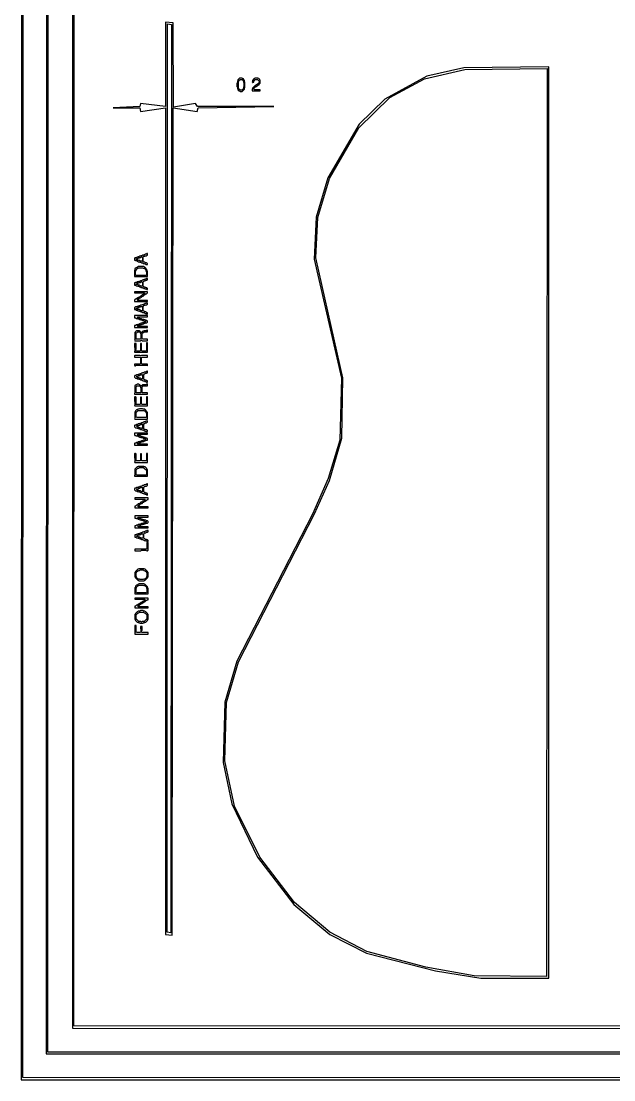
# Model space of a CAD drawing. Extents: x 17 to 323, y -435 to -5.
# Drawn here: x 16.9 to 125.7, y -434.9 to -240.4 of the extents above; entities that cross this region are included whole.
import ezdxf

# ---------------------------------------------------------------- set-up
doc = ezdxf.new("R2010")
doc.units = 0

msp = doc.modelspace()

# ---------------------------------------------------------------- linework, layer by layer
at = {"layer": 'CONTOURS'}
for p, q in [((17, -4.7), (16.9, -434.9)), ((17.2, -434.5), (17.3, -5)), ((21.6, -9.4), (21.5, -430.1)), ((21.8, -429.8), (21.9, -9.7)), ((26.4, -14.2), (26.3, -425.4)), ((26.6, -425), (26.7, -14.5)), ((43.4, -240.6), (43.4, -256.1)), ((44.8, -240.7), (43.4, -240.6)), ((43.7, -407.8), (43.8, -240.9)), ((43.8, -240.9), (44.5, -241)), ((44.5, -241), (44.4, -407.9)), ((44.9, -256.2), (44.8, -240.7)), ((113.8, -248.8), (98.2, -249)), ((113.8, -416.2), (113.8, -248.8)), ((57, -250.9), (56.7, -251.2)), ((57.5, -250.9), (57, -250.9)), ((57.6, -251), (57.5, -250.9)), ((59.8, -250.9), (59.7, -251)), ((60.4, -250.9), (59.8, -250.9)), ((60.5, -251), (60.4, -250.9)), ((91.4, -250.5), (83.7, -254.7)), ((91, -251), (98.4, -249.3)), ((98.2, -249), (91.4, -250.5)), ((98.4, -249.3), (113.5, -249.1)), ((113.5, -249.1), (113.4, -415.9)), ((56.6, -251.7), (56.5, -251.8)), ((56.5, -251.8), (56.5, -252.4)), ((56.5, -252.4), (56.6, -252.5)), ((56.7, -251.3), (56.6, -251.4)), ((56.6, -251.4), (56.6, -251.7)), ((56.6, -252.5), (56.6, -252.8)), ((56.6, -252.8), (56.7, -252.9)), ((56.7, -251.2), (56.7, -251.3)), ((56.8, -251.5), (56.9, -251.4)), ((56.8, -252.7), (56.8, -251.5)), ((56.9, -252.8), (56.8, -252.7)), ((56.9, -251.3), (57.1, -251.1)), ((56.9, -251.4), (56.9, -251.3)), ((56.9, -252.9), (56.9, -252.8)), ((57.1, -251.1), (57.5, -251.1)), ((57.7, -252.8), (57.4, -253.1)), ((57.5, -251.1), (57.6, -251.2)), ((57.7, -251), (57.6, -251)), ((57.6, -251.2), (57.6, -251.3)), ((57.6, -251.3), (57.7, -251.4)), ((57.8, -251.1), (57.7, -251)), ((57.7, -251.4), (57.7, -251.6)), ((57.7, -251.6), (57.8, -251.7)), ((57.8, -252.4), (57.7, -252.5)), ((57.7, -252.5), (57.7, -252.8)), ((57.8, -251.2), (57.8, -251.1)), ((57.9, -251.3), (57.8, -251.2)), ((57.8, -251.7), (57.8, -252.4)), ((57.9, -251.5), (57.9, -251.3)), ((58, -251.6), (57.9, -251.5)), ((57.9, -252.7), (58, -252.6)), ((57.9, -252.9), (57.9, -252.7)), ((58, -252.6), (58, -251.6)), ((59.4, -251.5), (59.3, -251.6)), ((59.3, -251.6), (59.4, -251.7)), ((59.4, -252.8), (59.3, -252.9)), ((59.5, -251.2), (59.4, -251.3)), ((59.4, -251.3), (59.4, -251.5)), ((59.4, -251.7), (59.5, -251.6)), ((59.8, -252.3), (59.4, -252.7)), ((59.4, -252.7), (59.4, -252.8)), ((59.6, -251), (59.5, -251.1)), ((59.5, -251.1), (59.5, -251.2)), ((59.5, -251.6), (59.6, -251.6)), ((59.7, -251), (59.6, -251)), ((59.6, -251.4), (59.9, -251.1)), ((59.6, -251.6), (59.6, -251.4)), ((59.6, -252.8), (60, -252.4)), ((59.6, -252.9), (59.6, -252.8)), ((59.9, -252.3), (59.8, -252.3)), ((59.9, -251.1), (60.3, -251.1)), ((60.1, -252.1), (59.9, -252.3)), ((60, -252.4), (60.1, -252.4)), ((60.2, -252.1), (60.1, -252.1)), ((60.1, -252.4), (60.2, -252.3)), ((60.6, -251.7), (60.2, -252.1)), ((60.2, -252.3), (60.3, -252.3)), ((60.3, -251.1), (60.6, -251.4)), ((60.3, -252.3), (60.5, -252.1)), ((60.6, -251), (60.5, -251)), ((60.5, -252.1), (60.6, -252.1)), ((60.7, -251.1), (60.6, -251)), ((60.6, -251.4), (60.6, -251.7)), ((60.6, -252), (60.8, -251.8)), ((60.6, -252.1), (60.6, -252)), ((60.7, -251.2), (60.7, -251.1)), ((60.8, -251.3), (60.7, -251.2)), ((60.8, -251.8), (60.8, -251.3)), ((84.6, -254.4), (91, -251)), ((56.7, -252.9), (56.7, -253)), ((56.7, -253), (56.9, -253.2)), ((57.1, -253.1), (56.9, -252.9)), ((56.9, -253.2), (57, -253.2)), ((57, -253.2), (57.1, -253.3)), ((57.4, -253.1), (57.1, -253.1)), ((57.1, -253.3), (57.5, -253.3)), ((57.5, -253.3), (57.9, -252.9)), ((59.3, -252.9), (59.3, -253.2)), ((59.3, -253.2), (60.8, -253.2)), ((59.7, -253), (59.6, -252.9)), ((60.8, -253), (59.7, -253)), ((60.8, -253.2), (60.8, -253)), ((78.9, -260), (84.6, -254.4)), ((83.7, -254.7), (79, -259.3)), ((38.7, -256.1), (33.8, -256.3)), ((33.8, -256.3), (38.7, -256.3)), ((38.8, -255.5), (38.7, -256.1)), ((38.7, -256.3), (38.8, -257)), ((43.4, -256.1), (38.8, -255.5)), ((38.8, -257), (43.4, -256.3)), ((43.4, -256.3), (43.4, -408.2)), ((44.6, -408.3), (44.8, -256.3)), ((44.8, -256.3), (49.2, -257)), ((48.9, -255.5), (44.9, -256.2)), ((49.3, -256.1), (48.9, -255.5)), ((49.2, -257), (49.4, -256.3)), ((63.3, -256.1), (49.3, -256.1)), ((49.4, -256.3), (63.3, -256.1)), ((79, -259.3), (73.2, -269.2)), ((73.5, -269.3), (78.9, -260)), ((73.2, -269.2), (71.1, -276.4)), ((71.4, -276.5), (73.5, -269.3)), ((71.1, -276.4), (70.7, -284.1)), ((71, -283.9), (71.4, -276.5)), ((37.8, -283.9), (37.7, -284)), ((38, -283.9), (37.8, -283.9)), ((38.1, -283.8), (38, -283.9)), ((38.2, -283.8), (38.1, -283.8)), ((38.3, -283.7), (38.2, -283.8)), ((38.5, -283.7), (38.3, -283.7)), ((38.3, -284), (38.4, -283.9)), ((38.4, -283.9), (38.6, -283.9)), ((38.6, -283.6), (38.5, -283.7)), ((38.8, -283.6), (38.6, -283.6)), ((38.6, -283.9), (38.7, -283.8)), ((38.7, -283.8), (38.9, -283.8)), ((38.9, -283.5), (38.8, -283.6)), ((39.1, -283.5), (38.9, -283.5)), ((38.9, -283.8), (39, -283.7)), ((39, -283.7), (39.1, -283.7)), ((39.2, -283.4), (39.1, -283.5)), ((39.1, -283.7), (39.2, -283.8)), ((39.4, -283.4), (39.2, -283.4)), ((39.2, -283.8), (39.2, -284.4)), ((39.3, -283.7), (39.4, -283.6)), ((39.3, -284.6), (39.3, -283.7)), ((39.5, -283.3), (39.4, -283.4)), ((39.4, -283.6), (39.6, -283.6)), ((39.6, -283.3), (39.5, -283.3)), ((39.7, -283.2), (39.6, -283.3)), ((39.6, -283.6), (39.7, -283.5)), ((39.9, -283.2), (39.7, -283.2)), ((39.7, -283.5), (39.9, -283.5)), ((40, -283.1), (39.9, -283.2)), ((39.9, -283.5), (40, -283.4)), ((40.1, -283.1), (40, -283.1)), ((40, -283.4), (40.1, -283.4)), ((40.1, -283.4), (40.1, -283.1)), ((76, -305.9), (71, -283.9)), ((37.7, -284), (37.7, -284.3)), ((37.7, -284.3), (37.8, -284.3)), ((37.8, -284.3), (37.9, -284.4)), ((38, -285.7), (37.8, -285.9)), ((37.8, -285.9), (37.8, -286.1)), ((37.9, -284.4), (38.1, -284.4)), ((38, -284.1), (38.1, -284)), ((38.2, -284.3), (38, -284.1)), ((38.1, -285.7), (38, -285.7)), ((38, -286.1), (38.3, -285.8)), ((38.1, -284), (38.3, -284)), ((38.1, -284.4), (38.2, -284.5)), ((38.2, -285.6), (38.1, -285.7)), ((38.4, -284.3), (38.2, -284.3)), ((38.2, -284.5), (38.3, -284.5)), ((38.3, -285.6), (38.2, -285.6)), ((38.3, -284.5), (38.4, -284.6)), ((38.4, -285.5), (38.3, -285.6)), ((38.3, -285.8), (38.4, -285.8)), ((38.5, -284.4), (38.4, -284.3)), ((38.4, -284.6), (38.6, -284.6)), ((39.4, -285.5), (38.4, -285.5)), ((38.4, -285.8), (38.5, -285.7)), ((38.7, -284.4), (38.5, -284.4)), ((38.5, -285.7), (39.2, -285.7)), ((38.6, -284.6), (38.7, -284.7)), ((38.8, -284.5), (38.7, -284.4)), ((38.7, -284.7), (38.9, -284.7)), ((39.1, -284.5), (38.8, -284.5)), ((38.9, -284.7), (39, -284.8)), ((39, -284.8), (39.2, -284.8)), ((39.2, -284.4), (39.1, -284.5)), ((39.2, -284.8), (39.3, -284.9)), ((39.2, -285.7), (39.3, -285.8)), ((39.4, -284.7), (39.3, -284.6)), ((39.3, -284.9), (39.5, -284.9)), ((39.3, -285.8), (39.5, -285.8)), ((39.6, -284.7), (39.4, -284.7)), ((39.5, -285.6), (39.4, -285.5)), ((39.5, -284.9), (39.6, -285)), ((39.6, -285.6), (39.5, -285.6)), ((39.5, -285.8), (39.8, -286.1)), ((39.7, -284.8), (39.6, -284.7)), ((39.6, -285), (39.7, -285)), ((40, -286), (39.6, -285.6)), ((39.9, -284.8), (39.7, -284.8)), ((39.7, -285), (39.8, -285.1)), ((39.8, -285.1), (40.1, -285.1)), ((40, -284.9), (39.9, -284.8)), ((40.1, -284.9), (40, -284.9)), ((40.1, -285.1), (40.1, -284.9)), ((70.7, -284.1), (75.7, -306)), ((37.8, -286.1), (37.7, -286.2)), ((37.7, -286.2), (37.7, -287.3)), ((37.7, -287.3), (40.1, -287.3)), ((37.9, -286.3), (38, -286.2)), ((37.9, -287), (37.9, -286.3)), ((38, -287.1), (37.9, -287)), ((38, -286.2), (38, -286.1)), ((39.8, -287.1), (38, -287.1)), ((39.6, -287.8), (39.5, -287.9)), ((39.8, -287.8), (39.6, -287.8)), ((39.8, -286.1), (39.8, -286.3)), ((39.8, -286.3), (39.9, -286.4)), ((39.9, -287), (39.8, -287.1)), ((39.9, -287.7), (39.8, -287.8)), ((39.9, -286.4), (39.9, -287)), ((40.1, -287.7), (39.9, -287.7)), ((40, -286.2), (40, -286)), ((40.1, -286.3), (40, -286.2)), ((40.1, -287.3), (40.1, -286.3)), ((40.1, -287.9), (40.1, -287.7)), ((37.8, -288.5), (37.7, -288.5)), ((37.7, -288.5), (37.7, -288.9)), ((37.7, -288.9), (37.9, -288.9)), ((37.9, -288.4), (37.8, -288.5)), ((38.1, -288.4), (37.9, -288.4)), ((37.9, -288.9), (38, -289)), ((38, -288.7), (38.1, -288.6)), ((38.1, -288.8), (38, -288.7)), ((38, -289), (38.2, -289)), ((38.2, -288.3), (38.1, -288.4)), ((38.1, -288.6), (38.2, -288.6)), ((38.3, -288.8), (38.1, -288.8)), ((38.4, -288.3), (38.2, -288.3)), ((38.2, -288.6), (38.3, -288.5)), ((38.2, -289), (38.3, -289.1)), ((38.3, -288.5), (38.5, -288.5)), ((38.4, -288.9), (38.3, -288.8)), ((38.3, -289.1), (38.5, -289.1)), ((38.5, -288.2), (38.4, -288.3)), ((38.6, -288.9), (38.4, -288.9)), ((38.7, -288.2), (38.5, -288.2)), ((38.5, -288.5), (38.6, -288.4)), ((38.5, -289.1), (38.6, -289.2)), ((38.6, -288.4), (38.8, -288.4)), ((38.7, -289), (38.6, -288.9)), ((38.6, -289.2), (38.8, -289.2)), ((38.8, -288.1), (38.7, -288.2)), ((38.8, -289), (38.7, -289)), ((39, -288.1), (38.8, -288.1)), ((38.8, -288.4), (38.9, -288.3)), ((38.9, -289.1), (38.8, -289)), ((38.8, -289.2), (38.9, -289.3)), ((38.9, -288.3), (39.1, -288.3)), ((39.1, -289.1), (38.9, -289.1)), ((38.9, -289.3), (39.1, -289.3)), ((39.1, -288), (39, -288.1)), ((39.2, -288), (39.1, -288)), ((39.1, -288.3), (39.2, -288.4)), ((39.2, -289), (39.1, -289.1)), ((39.1, -289.3), (39.2, -289.4)), ((39.3, -287.9), (39.2, -288)), ((39.2, -288.4), (39.2, -289)), ((39.2, -289.4), (39.3, -289.4)), ((39.5, -287.9), (39.3, -287.9)), ((39.3, -288.3), (39.5, -288.1)), ((39.3, -289.1), (39.3, -288.3)), ((39.4, -289.2), (39.3, -289.1)), ((39.3, -289.4), (39.4, -289.5)), ((39.5, -289.2), (39.4, -289.2)), ((39.4, -289.5), (39.6, -289.5)), ((39.5, -288.1), (39.7, -288.1)), ((39.6, -289.3), (39.5, -289.2)), ((39.8, -289.3), (39.6, -289.3)), ((39.6, -289.5), (39.7, -289.6)), ((39.7, -288.1), (39.8, -288)), ((39.7, -289.6), (39.9, -289.6)), ((39.8, -288), (40, -288)), ((39.9, -289.4), (39.8, -289.3)), ((40, -289.4), (39.9, -289.4)), ((39.9, -289.6), (40, -289.7)), ((40, -288), (40.1, -287.9)), ((40.1, -289.5), (40, -289.4)), ((40, -289.7), (40.1, -289.7)), ((40.1, -289.7), (40.1, -289.5)), ((37.7, -290.1), (37.7, -290.3)), ((40.1, -290.1), (37.7, -290.1)), ((37.7, -290.3), (39.5, -290.3)), ((37.8, -291.6), (37.7, -291.6)), ((37.7, -291.6), (37.7, -291.9)), ((38, -291.4), (37.8, -291.6)), ((38.1, -291.4), (38, -291.4)), ((38.3, -291.2), (38.1, -291.4)), ((38.2, -291.6), (38.4, -291.4)), ((38.3, -291.7), (38.2, -291.6)), ((38.4, -291.2), (38.3, -291.2)), ((40.1, -291.7), (38.3, -291.7)), ((38.5, -291.1), (38.4, -291.2)), ((38.4, -291.4), (38.5, -291.4)), ((38.6, -291.1), (38.5, -291.1)), ((38.5, -291.4), (38.7, -291.2)), ((38.8, -290.9), (38.6, -291.1)), ((38.7, -291.2), (38.8, -291.2)), ((38.9, -290.9), (38.8, -290.9)), ((38.8, -291.2), (38.9, -291.1)), ((39.1, -290.7), (38.9, -290.9)), ((38.9, -291.1), (39, -291.1)), ((39, -291.1), (39.2, -290.9)), ((39.2, -290.7), (39.1, -290.7)), ((39.3, -290.6), (39.2, -290.7)), ((39.2, -290.9), (39.3, -290.9)), ((39.4, -290.6), (39.3, -290.6)), ((39.3, -290.9), (39.5, -290.7)), ((39.6, -290.4), (39.4, -290.6)), ((39.5, -290.3), (39.6, -290.4)), ((39.5, -290.7), (39.6, -290.7)), ((39.6, -290.7), (39.8, -290.5)), ((39.8, -290.5), (39.9, -290.5)), ((39.9, -290.5), (40.1, -290.3)), ((40.1, -290.3), (40.1, -290.1)), ((40.1, -291.9), (40.1, -291.7)), ((37.7, -291.9), (40.1, -291.9)), ((37.8, -293), (37.7, -293)), ((37.7, -293), (37.7, -293.4)), ((37.7, -293.4), (37.9, -293.4)), ((37.9, -292.9), (37.8, -293)), ((38.1, -292.9), (37.9, -292.9)), ((37.9, -293.4), (38, -293.5)), ((38, -293.2), (38.1, -293.1)), ((38.1, -293.3), (38, -293.2)), ((38, -293.5), (38.2, -293.5)), ((38.2, -292.8), (38.1, -292.9)), ((38.1, -293.1), (38.2, -293.1)), ((38.3, -293.3), (38.1, -293.3)), ((38.4, -292.8), (38.2, -292.8)), ((38.2, -293.1), (38.3, -293)), ((38.2, -293.5), (38.3, -293.6)), ((38.3, -293), (38.5, -293)), ((38.4, -293.4), (38.3, -293.3)), ((38.3, -293.6), (38.5, -293.6)), ((38.5, -292.7), (38.4, -292.8)), ((38.6, -293.4), (38.4, -293.4)), ((38.7, -292.7), (38.5, -292.7)), ((38.5, -293), (38.6, -292.9)), ((38.5, -293.6), (38.6, -293.7)), ((38.6, -292.9), (38.8, -292.9)), ((38.7, -293.5), (38.6, -293.4)), ((38.8, -292.6), (38.7, -292.7)), ((38.8, -293.5), (38.7, -293.5)), ((39, -292.6), (38.8, -292.6)), ((38.8, -292.9), (38.9, -292.8)), ((38.9, -293.6), (38.8, -293.5)), ((38.9, -292.8), (39.1, -292.8)), ((39.1, -293.6), (38.9, -293.6)), ((39.1, -292.5), (39, -292.6)), ((39.3, -292.5), (39.1, -292.5)), ((39.1, -292.8), (39.2, -292.9)), ((39.2, -293.5), (39.1, -293.6)), ((39.2, -292.9), (39.2, -293.5)), ((39.4, -292.4), (39.3, -292.5)), ((39.3, -292.8), (39.5, -292.6)), ((39.3, -293.6), (39.3, -292.8)), ((39.4, -293.7), (39.3, -293.6)), ((39.5, -292.4), (39.4, -292.4)), ((39.6, -292.3), (39.5, -292.4)), ((39.5, -292.6), (39.7, -292.6)), ((39.8, -292.3), (39.6, -292.3)), ((39.7, -292.6), (39.8, -292.5)), ((39.9, -292.2), (39.8, -292.3)), ((39.8, -292.5), (40, -292.5)), ((40.1, -292.2), (39.9, -292.2)), ((40, -292.5), (40.1, -292.4)), ((40.1, -292.4), (40.1, -292.2)), ((37.7, -294.5), (37.7, -294.9)), ((40.1, -294.5), (37.7, -294.5)), ((37.7, -294.9), (37.9, -294.9)), ((37.9, -294.9), (38, -295)), ((38, -295), (38.2, -295)), ((38.2, -294.8), (38.3, -294.7)), ((38.3, -294.9), (38.2, -294.8)), ((38.2, -295), (38.3, -295.1)), ((38.3, -294.7), (40.1, -294.7)), ((38.4, -294.9), (38.3, -294.9)), ((38.3, -295.1), (38.5, -295.1)), ((38.5, -295), (38.4, -294.9)), ((38.7, -295), (38.5, -295)), ((38.5, -295.1), (38.6, -295.2)), ((38.6, -293.7), (38.8, -293.7)), ((38.6, -295.2), (38.8, -295.2)), ((38.8, -295.1), (38.7, -295)), ((38.8, -293.7), (38.9, -293.8)), ((39, -295.1), (38.8, -295.1)), ((38.8, -295.2), (38.9, -295.3)), ((38.9, -293.8), (39.1, -293.8)), ((38.9, -295.3), (39.1, -295.3)), ((39.1, -295.2), (39, -295.1)), ((39.1, -293.8), (39.2, -293.9)), ((39.4, -295.2), (39.1, -295.2)), ((39.1, -295.3), (39.2, -295.4)), ((39.2, -293.9), (39.4, -293.9)), ((39.2, -295.4), (39.4, -295.4)), ((39.5, -293.7), (39.4, -293.7)), ((39.4, -293.9), (39.5, -294)), ((39.5, -295.3), (39.4, -295.2)), ((39.4, -295.4), (39.5, -295.5)), ((39.6, -293.8), (39.5, -293.7)), ((39.5, -294), (39.6, -294)), ((39.7, -295.3), (39.5, -295.3)), ((39.5, -295.5), (39.7, -295.5)), ((39.8, -293.8), (39.6, -293.8)), ((39.6, -294), (39.7, -294.1)), ((39.7, -294.1), (39.9, -294.1)), ((39.8, -295.4), (39.7, -295.3)), ((39.7, -295.5), (39.8, -295.6)), ((39.8, -295.6), (39.7, -295.7)), ((39.9, -293.9), (39.8, -293.8)), ((40, -295.4), (39.8, -295.4)), ((40, -293.9), (39.9, -293.9)), ((39.9, -294.1), (40, -294.2)), ((40.1, -294), (40, -293.9)), ((40, -294.2), (40.1, -294.2)), ((40.1, -295.5), (40, -295.4)), ((40.1, -294.2), (40.1, -294)), ((40.1, -294.7), (40.1, -294.5)), ((40.1, -295.7), (40.1, -295.5)), ((37.9, -296.3), (37.7, -296.3)), ((37.7, -296.3), (37.7, -296.7)), ((37.7, -296.7), (40.1, -296.7)), ((37.9, -297.5), (37.8, -297.6)), ((38, -296.2), (37.9, -296.3)), ((38, -297.4), (37.9, -297.4)), ((37.9, -297.4), (37.9, -297.5)), ((38.2, -296.2), (38, -296.2)), ((38.1, -297.3), (38, -297.4)), ((38.6, -297.3), (38.1, -297.3)), ((38.3, -296.1), (38.2, -296.2)), ((38.2, -296.4), (38.3, -296.3)), ((38.3, -296.5), (38.2, -296.4)), ((38.2, -297.6), (38.3, -297.5)), ((38.5, -296.1), (38.3, -296.1)), ((38.3, -296.3), (38.5, -296.3)), ((40.1, -296.5), (38.3, -296.5)), ((38.3, -297.5), (38.6, -297.5)), ((38.6, -296), (38.5, -296.1)), ((38.5, -296.3), (38.6, -296.2)), ((38.8, -296), (38.6, -296)), ((38.6, -296.2), (38.8, -296.2)), ((38.7, -297.4), (38.6, -297.3)), ((38.6, -297.5), (38.8, -297.7)), ((38.8, -297.4), (38.7, -297.4)), ((38.9, -295.9), (38.8, -296)), ((38.8, -296.2), (38.9, -296.1)), ((38.8, -297.5), (38.8, -297.4)), ((38.9, -297.6), (38.8, -297.5)), ((39.1, -295.9), (38.9, -295.9)), ((38.9, -296.1), (39.1, -296.1)), ((39.1, -297.5), (39, -297.6)), ((39.2, -295.8), (39.1, -295.9)), ((39.1, -296.1), (39.2, -296)), ((39.3, -297.4), (39.1, -297.4)), ((39.1, -297.4), (39.1, -297.5)), ((39.4, -295.8), (39.2, -295.8)), ((39.2, -296), (39.4, -296)), ((39.4, -297.3), (39.3, -297.4)), ((39.5, -295.7), (39.4, -295.8)), ((39.4, -296), (39.5, -295.9)), ((39.9, -297.3), (39.4, -297.3)), ((39.4, -297.6), (39.5, -297.5)), ((39.7, -295.7), (39.5, -295.7)), ((39.5, -295.9), (39.7, -295.9)), ((39.5, -297.5), (40.1, -297.5)), ((39.7, -295.9), (39.8, -295.8)), ((39.8, -295.8), (40, -295.8)), ((40, -297.2), (39.9, -297.3)), ((40, -295.8), (40.1, -295.7)), ((40.1, -297.2), (40, -297.2)), ((40.1, -296.7), (40.1, -296.5)), ((40.1, -297.5), (40.1, -297.2)), ((37.8, -298.9), (37.7, -299)), ((37.7, -299), (37.8, -299.1)), ((37.8, -297.6), (37.8, -298.9)), ((37.8, -299.1), (38.8, -299.1)), ((37.9, -298.7), (38, -298.6)), ((38, -298.8), (37.9, -298.7)), ((38, -297.7), (38.1, -297.6)), ((38, -298.6), (38, -297.7)), ((38.8, -298.8), (38, -298.8)), ((38.1, -297.6), (38.2, -297.6)), ((38.8, -297.7), (38.8, -297.8)), ((38.8, -297.8), (38.9, -297.9)), ((38.9, -298.7), (38.8, -298.8)), ((38.8, -299.1), (38.9, -299)), ((39, -297.6), (38.9, -297.6)), ((38.9, -297.9), (38.9, -298.7)), ((38.9, -299), (39, -299)), ((39, -299), (39.1, -299.1)), ((39.1, -297.8), (39.3, -297.6)), ((39.1, -298.7), (39.1, -297.8)), ((39.2, -298.8), (39.1, -298.7)), ((39.1, -299.1), (40.1, -299.1)), ((40.1, -298.8), (39.2, -298.8)), ((39.3, -297.6), (39.4, -297.6)), ((40.1, -299.5), (39.9, -299.5)), ((39.9, -299.5), (39.9, -300.9)), ((40.1, -299.1), (40.1, -298.8)), ((40.1, -301.2), (40.1, -299.5)), ((38, -299.6), (37.7, -299.6)), ((37.7, -299.6), (37.7, -300.3)), ((37.7, -300.3), (37.8, -300.4)), ((37.8, -301), (37.7, -301.1)), ((37.7, -301.1), (37.7, -301.2)), ((37.7, -301.2), (40.1, -301.2)), ((37.8, -300.4), (37.8, -301)), ((37.9, -300.8), (38, -300.7)), ((38.1, -301), (37.9, -300.8)), ((38, -300.7), (38, -299.6)), ((38.7, -301), (38.1, -301)), ((38.8, -300.9), (38.7, -301)), ((39, -299.6), (38.8, -299.6)), ((38.8, -299.6), (38.8, -300.9)), ((39, -300.9), (39, -299.6)), ((39.1, -301), (39, -300.9)), ((39.8, -301), (39.1, -301)), ((39.9, -300.9), (39.8, -301)), ((37.8, -301.8), (37.7, -301.9)), ((37.7, -301.9), (37.7, -302.1)), ((37.7, -302.1), (38.7, -302.1)), ((38.7, -303.4), (37.7, -303.4)), ((37.7, -303.4), (37.7, -303.6)), ((38.7, -301.8), (37.8, -301.8)), ((38.8, -301.9), (38.7, -301.8)), ((38.7, -302.1), (38.8, -302.2)), ((38.8, -303.3), (38.7, -303.4)), ((38.9, -301.9), (38.8, -301.9)), ((38.8, -302.2), (38.8, -303.3)), ((39, -301.8), (38.9, -301.9)), ((40.1, -301.8), (39, -301.8)), ((39, -302.2), (39.1, -302.1)), ((39, -303.3), (39, -302.2)), ((39.1, -303.4), (39, -303.3)), ((39.1, -302.1), (40.1, -302.1)), ((40.1, -303.4), (39.1, -303.4)), ((40.1, -302.1), (40.1, -301.8)), ((40.1, -303.7), (40.1, -303.4)), ((37.7, -303.6), (37.8, -303.7)), ((37.8, -303.7), (37.9, -303.7)), ((37.9, -303.7), (38, -303.6)), ((38, -303.6), (40, -303.6)), ((38.4, -305.3), (38.3, -305.4)), ((38.6, -305.3), (38.4, -305.3)), ((38.7, -305.2), (38.6, -305.3)), ((38.9, -305.2), (38.7, -305.2)), ((39, -305.1), (38.9, -305.2)), ((39.1, -305.1), (39, -305.1)), ((39, -305.4), (39.1, -305.3)), ((39.2, -305), (39.1, -305.1)), ((39.1, -305.3), (39.2, -305.4)), ((39.4, -305), (39.2, -305)), ((39.5, -304.9), (39.4, -305)), ((39.4, -305.3), (39.5, -305.2)), ((39.4, -306.2), (39.4, -305.3)), ((39.7, -304.9), (39.5, -304.9)), ((39.5, -305.2), (39.6, -305.2)), ((39.6, -305.2), (39.7, -305.1)), ((39.8, -304.8), (39.7, -304.9)), ((39.7, -305.1), (39.9, -305.1)), ((39.9, -304.8), (39.8, -304.8)), ((40, -304.7), (39.9, -304.8)), ((39.9, -305.1), (40, -305)), ((40, -303.6), (40.1, -303.7)), ((40.1, -304.7), (40, -304.7)), ((40, -305), (40.1, -305)), ((40.1, -305), (40.1, -304.7)), ((37.8, -305.5), (37.7, -305.6)), ((37.7, -305.6), (37.7, -305.8)), ((37.7, -305.8), (37.9, -306)), ((38, -305.5), (37.8, -305.5)), ((38, -307.2), (37.8, -307.4)), ((37.9, -306), (38.1, -306)), ((38.1, -305.4), (38, -305.5)), ((38.1, -307.2), (38, -307.2)), ((38.3, -305.4), (38.1, -305.4)), ((38.1, -305.7), (38.2, -305.6)), ((38.3, -305.9), (38.1, -305.7)), ((38.1, -306), (38.2, -306.1)), ((38.2, -307.1), (38.1, -307.2)), ((38.2, -305.6), (38.4, -305.6)), ((38.2, -306.1), (38.4, -306.1)), ((38.5, -307.1), (38.2, -307.1)), ((38.5, -305.9), (38.3, -305.9)), ((38.4, -305.6), (38.5, -305.5)), ((38.4, -306.1), (38.5, -306.2)), ((38.5, -305.5), (38.7, -305.5)), ((38.6, -306), (38.5, -305.9)), ((38.5, -306.2), (38.7, -306.2)), ((38.6, -307.2), (38.5, -307.1)), ((38.8, -306), (38.6, -306)), ((38.7, -307.2), (38.6, -307.2)), ((38.7, -305.5), (38.8, -305.4)), ((38.7, -306.2), (38.8, -306.3)), ((38.9, -307.4), (38.7, -307.2)), ((38.8, -305.4), (39, -305.4)), ((38.9, -306.1), (38.8, -306)), ((38.8, -306.3), (39, -306.3)), ((39, -306.1), (38.9, -306.1)), ((39.1, -306.2), (39, -306.1)), ((39, -306.3), (39.1, -306.4)), ((39.2, -307.2), (39, -307.4)), ((39.2, -306.1), (39.1, -306.2)), ((39.1, -306.4), (39.2, -306.4)), ((39.2, -305.4), (39.2, -306.1)), ((39.2, -306.4), (39.3, -306.5)), ((39.8, -307.2), (39.2, -307.2)), ((39.3, -306.5), (39.5, -306.5)), ((39.5, -306.3), (39.4, -306.2)), ((39.7, -306.3), (39.5, -306.3)), ((39.5, -306.5), (39.6, -306.6)), ((39.6, -306.6), (39.8, -306.6)), ((39.8, -306.4), (39.7, -306.3)), ((40, -306.4), (39.8, -306.4)), ((39.8, -306.6), (39.9, -306.7)), ((39.9, -307.1), (39.8, -307.2)), ((39.9, -306.7), (40.1, -306.7)), ((40, -307.1), (39.9, -307.1)), ((40.1, -306.5), (40, -306.4)), ((40.1, -307), (40, -307.1)), ((40.1, -306.7), (40.1, -306.5)), ((40.1, -307.4), (40.1, -307)), ((75.7, -306), (75.4, -317.4)), ((75.8, -317), (76, -305.9)), ((37.8, -308.7), (37.7, -308.8)), ((37.7, -308.8), (37.7, -308.9)), ((37.7, -308.9), (40.1, -308.9)), ((37.8, -307.4), (37.8, -308.7)), ((38, -307.6), (38.2, -307.4)), ((38, -308.6), (38, -307.6)), ((38.1, -308.7), (38, -308.6)), ((38.8, -308.7), (38.1, -308.7)), ((38.2, -307.4), (38.6, -307.4)), ((38.6, -307.4), (38.8, -307.6)), ((38.8, -307.6), (38.8, -307.7)), ((38.8, -307.7), (38.9, -307.8)), ((38.9, -308.6), (38.8, -308.7)), ((39, -307.4), (38.9, -307.4)), ((38.9, -307.8), (38.9, -308.6)), ((39.1, -307.6), (39.3, -307.4)), ((39.1, -308.6), (39.1, -307.6)), ((39.2, -308.7), (39.1, -308.6)), ((40.1, -308.7), (39.2, -308.7)), ((39.3, -307.4), (40.1, -307.4)), ((40.1, -308.9), (40.1, -308.7)), ((37.8, -309.4), (37.7, -309.5)), ((37.7, -309.5), (37.7, -310.2)), ((37.7, -310.2), (37.8, -310.3)), ((37.8, -310.9), (37.7, -311)), ((37.7, -311), (37.8, -311.1)), ((37.9, -309.4), (37.8, -309.4)), ((37.8, -310.3), (37.8, -310.9)), ((37.8, -311.1), (40.1, -311.1)), ((38, -309.5), (37.9, -309.4)), ((37.9, -310.7), (38, -310.6)), ((38, -310.8), (37.9, -310.7)), ((38, -310.6), (38, -309.5)), ((38.7, -310.8), (38, -310.8)), ((38.8, -310.7), (38.7, -310.8)), ((39, -309.5), (38.8, -309.5)), ((38.8, -309.5), (38.8, -310.7)), ((39, -310.7), (39, -309.5)), ((39.1, -310.8), (39, -310.7)), ((39.8, -310.8), (39.1, -310.8)), ((39.9, -310.7), (39.8, -310.8)), ((40.1, -309.4), (39.9, -309.4)), ((39.9, -309.4), (39.9, -310.7)), ((40.1, -311.1), (40.1, -309.4)), ((37.9, -312.1), (37.8, -312.2)), ((37.8, -312.2), (37.8, -313.3)), ((38.1, -311.8), (37.9, -312)), ((37.9, -312), (37.9, -312.1)), ((38, -312.3), (38.4, -311.9)), ((38, -313.1), (38, -312.3)), ((38.1, -313.2), (38, -313.1)), ((38.2, -311.8), (38.1, -311.8)), ((38.3, -311.7), (38.2, -311.8)), ((38.5, -311.7), (38.3, -311.7)), ((38.4, -311.9), (39.4, -311.9)), ((38.6, -311.6), (38.5, -311.7)), ((39.2, -311.6), (38.6, -311.6)), ((39.3, -311.7), (39.2, -311.6)), ((39.6, -311.7), (39.3, -311.7)), ((39.4, -311.9), (39.5, -312)), ((39.5, -312), (39.6, -312)), ((40, -312.1), (39.6, -311.7)), ((39.6, -312), (39.8, -312.2)), ((39.8, -312.2), (39.8, -312.3)), ((39.8, -312.3), (39.9, -312.4)), ((39.9, -313.1), (39.8, -313.2)), ((39.9, -312.4), (39.9, -313.1)), ((40, -312.2), (40, -312.1)), ((40.1, -312.3), (40, -312.2)), ((40.1, -313.5), (40.1, -312.3)), ((37.8, -313.3), (37.7, -313.4)), ((37.7, -313.4), (37.8, -313.5)), ((37.8, -314.6), (37.7, -314.7)), ((37.7, -314.7), (37.7, -314.9)), ((37.7, -314.9), (37.9, -315.1)), ((37.8, -313.5), (40.1, -313.5)), ((38, -314.6), (37.8, -314.6)), ((38.1, -314.5), (38, -314.6)), ((39.8, -313.2), (38.1, -313.2)), ((38.3, -314.5), (38.1, -314.5)), ((38.1, -314.8), (38.2, -314.7)), ((38.3, -315), (38.1, -314.8)), ((38.2, -314.7), (38.4, -314.7)), ((38.4, -314.4), (38.3, -314.5)), ((38.5, -315), (38.3, -315)), ((38.6, -314.4), (38.4, -314.4)), ((38.4, -314.7), (38.5, -314.6)), ((38.5, -314.6), (38.7, -314.6)), ((38.6, -315.1), (38.5, -315)), ((38.7, -314.3), (38.6, -314.4)), ((38.9, -314.3), (38.7, -314.3)), ((38.7, -314.6), (38.8, -314.5)), ((38.8, -314.5), (39, -314.5)), ((39, -314.2), (38.9, -314.3)), ((39.2, -314.2), (39, -314.2)), ((39, -314.5), (39.1, -314.4)), ((39.1, -314.4), (39.2, -314.5)), ((39.3, -314.1), (39.2, -314.2)), ((39.2, -314.5), (39.2, -315.2)), ((39.4, -314.1), (39.3, -314.1)), ((39.5, -314), (39.4, -314.1)), ((39.4, -314.4), (39.5, -314.3)), ((39.4, -315.3), (39.4, -314.4)), ((39.7, -314), (39.5, -314)), ((39.5, -314.3), (39.6, -314.3)), ((39.6, -314.3), (39.7, -314.2)), ((39.8, -313.9), (39.7, -314)), ((39.7, -314.2), (39.9, -314.2)), ((40, -313.9), (39.8, -313.9)), ((39.9, -314.2), (40, -314.1)), ((40.1, -313.8), (40, -313.9)), ((40, -314.1), (40.1, -314.1)), ((40.1, -314.1), (40.1, -313.8)), ((37.7, -316.1), (37.7, -316.4)), ((40.1, -316.1), (37.7, -316.1)), ((37.7, -316.4), (37.8, -316.5)), ((37.8, -316.5), (37.9, -316.5)), ((37.9, -315.1), (38.1, -315.1)), ((37.9, -316.5), (38, -316.6)), ((38, -316.6), (38.3, -316.6)), ((38.1, -315.1), (38.2, -315.2)), ((38.2, -315.2), (38.4, -315.2)), ((38.2, -316.4), (38.3, -316.3)), ((38.3, -316.5), (38.2, -316.4)), ((38.3, -316.3), (40.1, -316.3)), ((38.5, -316.5), (38.3, -316.5)), ((38.3, -316.6), (38.4, -316.7)), ((38.4, -315.2), (38.5, -315.3)), ((38.4, -316.7), (38.5, -316.7)), ((38.5, -315.3), (38.7, -315.3)), ((38.6, -316.6), (38.5, -316.5)), ((38.5, -316.7), (38.6, -316.8)), ((38.7, -315.1), (38.6, -315.1)), ((38.8, -316.6), (38.6, -316.6)), ((38.6, -316.8), (38.8, -316.8)), ((38.8, -315.2), (38.7, -315.1)), ((38.7, -315.3), (38.8, -315.4)), ((39, -315.2), (38.8, -315.2)), ((38.8, -315.4), (39, -315.4)), ((38.9, -316.7), (38.8, -316.6)), ((38.8, -316.8), (38.9, -316.9)), ((39.1, -316.7), (38.9, -316.7)), ((38.9, -316.9), (39.2, -316.9)), ((39.1, -315.3), (39, -315.2)), ((39, -315.4), (39.1, -315.5)), ((39.2, -315.2), (39.1, -315.3)), ((39.1, -315.5), (39.3, -315.5)), ((39.2, -316.8), (39.1, -316.7)), ((39.4, -316.8), (39.2, -316.8)), ((39.2, -316.9), (39.3, -317)), ((39.3, -315.5), (39.4, -315.6)), ((39.3, -317), (39.5, -317)), ((39.5, -315.4), (39.4, -315.3)), ((39.4, -315.6), (39.5, -315.6)), ((39.5, -316.9), (39.4, -316.8)), ((39.7, -315.4), (39.5, -315.4)), ((39.5, -315.6), (39.6, -315.7)), ((39.7, -316.9), (39.5, -316.9)), ((39.5, -317), (39.6, -317.1)), ((39.6, -315.7), (39.8, -315.7)), ((39.8, -315.5), (39.7, -315.4)), ((39.8, -317), (39.7, -316.9)), ((40, -315.5), (39.8, -315.5)), ((39.8, -315.7), (39.9, -315.8)), ((40, -317), (39.8, -317)), ((39.9, -315.8), (40.1, -315.8)), ((40.1, -315.6), (40, -315.5)), ((40.1, -317.1), (40, -317)), ((40.1, -315.8), (40.1, -315.6)), ((40.1, -316.3), (40.1, -316.1)), ((73.5, -324.8), (75.8, -317)), ((37.8, -317.9), (37.7, -318)), ((37.7, -318), (37.7, -318.3)), ((37.7, -318.3), (40.1, -318.3)), ((38, -317.9), (37.8, -317.9)), ((38.1, -317.8), (38, -317.9)), ((38.3, -317.8), (38.1, -317.8)), ((38.2, -318), (38.3, -317.9)), ((38.3, -318.1), (38.2, -318)), ((38.4, -317.7), (38.3, -317.8)), ((38.3, -317.9), (38.5, -317.9)), ((40.1, -318.1), (38.3, -318.1)), ((38.6, -317.7), (38.4, -317.7)), ((38.5, -317.9), (38.6, -317.8)), ((38.7, -317.6), (38.6, -317.7)), ((38.6, -317.8), (38.8, -317.8)), ((38.9, -317.6), (38.7, -317.6)), ((38.8, -317.8), (38.9, -317.7)), ((39, -317.5), (38.9, -317.6)), ((38.9, -317.7), (39.1, -317.7)), ((39.2, -317.5), (39, -317.5)), ((39.1, -317.7), (39.2, -317.6)), ((39.3, -317.4), (39.2, -317.5)), ((39.2, -317.6), (39.4, -317.6)), ((39.5, -317.4), (39.3, -317.4)), ((39.4, -317.6), (39.5, -317.5)), ((39.6, -317.3), (39.5, -317.4)), ((39.5, -317.5), (39.7, -317.5)), ((39.6, -317.1), (39.7, -317.1)), ((39.7, -317.3), (39.6, -317.3)), ((39.7, -317.1), (39.8, -317.2)), ((39.8, -317.2), (39.7, -317.3)), ((39.7, -317.5), (39.8, -317.4)), ((39.8, -317.4), (40.1, -317.4)), ((40.1, -317.4), (40.1, -317.1)), ((40.1, -318.3), (40.1, -318.1)), ((75.4, -317.4), (73.3, -324.4)), ((37.8, -319.8), (37.7, -319.9)), ((37.7, -319.9), (37.7, -320.6)), ((37.7, -320.6), (37.8, -320.7)), ((37.9, -319.8), (37.8, -319.8)), ((37.8, -320.7), (37.8, -321.3)), ((38, -319.9), (37.9, -319.8)), ((38, -321), (38, -319.9)), ((39, -319.9), (38.8, -319.9)), ((38.8, -319.9), (38.8, -321.1)), ((39, -321.1), (39, -319.9)), ((40.1, -319.8), (39.9, -319.8)), ((39.9, -319.8), (39.9, -321.1)), ((40.1, -321.5), (40.1, -319.8)), ((37.8, -321.3), (37.7, -321.4)), ((37.7, -321.4), (37.8, -321.5)), ((37.8, -321.5), (40.1, -321.5)), ((38.2, -322.3), (37.8, -322.7)), ((37.8, -322.7), (37.8, -323.8)), ((37.9, -321.1), (38, -321)), ((38, -321.2), (37.9, -321.1)), ((38.7, -321.2), (38, -321.2)), ((38, -322.8), (38.3, -322.5)), ((38, -323.7), (38, -322.8)), ((38.3, -322.3), (38.2, -322.3)), ((38.4, -322.2), (38.3, -322.3)), ((38.3, -322.5), (38.5, -322.5)), ((39.4, -322.2), (38.4, -322.2)), ((38.5, -322.5), (38.6, -322.4)), ((38.6, -322.4), (39.3, -322.4)), ((38.8, -321.1), (38.7, -321.2)), ((39.1, -321.2), (39, -321.1)), ((39.8, -321.2), (39.1, -321.2)), ((39.3, -322.4), (39.4, -322.5)), ((39.5, -322.3), (39.4, -322.2)), ((39.4, -322.5), (39.5, -322.5)), ((39.7, -322.3), (39.5, -322.3)), ((39.5, -322.5), (39.9, -322.9)), ((40, -322.6), (39.7, -322.3)), ((39.9, -321.1), (39.8, -321.2)), ((40, -322.7), (40, -322.6)), ((40.1, -322.8), (40, -322.7)), ((40.1, -324), (40.1, -322.8)), ((37.8, -323.8), (37.7, -323.9)), ((37.7, -323.9), (37.7, -324)), ((37.7, -324), (40.1, -324)), ((38.1, -323.8), (38, -323.7)), ((39.8, -323.8), (38.1, -323.8)), ((39.9, -323.7), (39.8, -323.8)), ((39.9, -322.9), (39.9, -323.7)), ((73.3, -324.4), (70.4, -331)), ((70.8, -330.9), (73.5, -324.8)), ((37.8, -326.2), (37.7, -326.3)), ((37.7, -326.3), (37.7, -326.5)), ((37.7, -326.5), (37.9, -326.7)), ((38, -326.2), (37.8, -326.2)), ((37.9, -326.7), (38.1, -326.7)), ((38.1, -326.1), (38, -326.2)), ((38.3, -326.1), (38.1, -326.1)), ((38.1, -326.4), (38.2, -326.3)), ((38.3, -326.6), (38.1, -326.4)), ((38.1, -326.7), (38.2, -326.8)), ((38.2, -326.3), (38.4, -326.3)), ((38.4, -326), (38.3, -326.1)), ((38.5, -326.6), (38.3, -326.6)), ((38.6, -326), (38.4, -326)), ((38.4, -326.3), (38.5, -326.2)), ((38.5, -326.2), (38.7, -326.2)), ((38.6, -326.7), (38.5, -326.6)), ((38.7, -325.9), (38.6, -326)), ((38.8, -326.7), (38.6, -326.7)), ((38.9, -325.9), (38.7, -325.9)), ((38.7, -326.2), (38.8, -326.1)), ((38.8, -326.1), (39, -326.1)), ((38.9, -326.8), (38.8, -326.7)), ((39, -325.8), (38.9, -325.9)), ((39.1, -325.8), (39, -325.8)), ((39, -326.1), (39.1, -326)), ((39.2, -325.7), (39.1, -325.8)), ((39.1, -326), (39.2, -326.1)), ((39.4, -325.7), (39.2, -325.7)), ((39.2, -326.1), (39.2, -326.8)), ((39.5, -325.6), (39.4, -325.7)), ((39.4, -326), (39.5, -325.9)), ((39.4, -326.9), (39.4, -326)), ((39.7, -325.6), (39.5, -325.6)), ((39.5, -325.9), (39.6, -325.9)), ((39.6, -325.9), (39.7, -325.8)), ((39.8, -325.5), (39.7, -325.6)), ((39.7, -325.8), (39.9, -325.8)), ((39.9, -325.5), (39.8, -325.5)), ((40, -325.4), (39.9, -325.5)), ((39.9, -325.8), (40, -325.7)), ((40.1, -325.4), (40, -325.4)), ((40, -325.7), (40.1, -325.7)), ((40.1, -325.7), (40.1, -325.4)), ((37.8, -328), (37.8, -328.2)), ((40.2, -328), (37.8, -328)), ((37.8, -328.2), (39.6, -328.2)), ((38.2, -326.8), (38.4, -326.8)), ((38.4, -326.8), (38.5, -326.9)), ((38.5, -326.9), (38.7, -326.9)), ((38.7, -326.9), (38.8, -327)), ((38.8, -327), (39, -327)), ((39, -326.8), (38.9, -326.8)), ((39.1, -326.9), (39, -326.8)), ((39, -327), (39.1, -327.1)), ((39.2, -328.6), (39, -328.8)), ((39.2, -326.8), (39.1, -326.9)), ((39.1, -327.1), (39.2, -327.1)), ((39.2, -327.1), (39.3, -327.2)), ((39.3, -328.6), (39.2, -328.6)), ((39.3, -327.2), (39.5, -327.2)), ((39.4, -328.5), (39.3, -328.6)), ((39.5, -327), (39.4, -326.9)), ((39.5, -328.5), (39.4, -328.5)), ((39.4, -328.8), (39.6, -328.6)), ((39.7, -327), (39.5, -327)), ((39.5, -327.2), (39.6, -327.3)), ((39.7, -328.3), (39.5, -328.5)), ((39.6, -327.3), (39.8, -327.3)), ((39.6, -328.2), (39.7, -328.3)), ((39.6, -328.6), (39.7, -328.6)), ((39.8, -327.1), (39.7, -327)), ((39.7, -328.6), (39.9, -328.4)), ((40, -327.1), (39.8, -327.1)), ((39.8, -327.3), (39.9, -327.4)), ((39.9, -327.4), (40, -327.4)), ((39.9, -328.4), (40, -328.4)), ((40.1, -327.2), (40, -327.1)), ((40, -327.4), (40.1, -327.5)), ((40, -328.4), (40.1, -328.3)), ((40.1, -327.5), (40.1, -327.2)), ((40.1, -328.3), (40.2, -328.3)), ((40.2, -328.3), (40.2, -328)), ((37.9, -329.5), (37.8, -329.5)), ((37.8, -329.5), (37.8, -329.8)), ((37.8, -329.8), (40.2, -329.8)), ((38.1, -329.3), (37.9, -329.5)), ((38.2, -329.3), (38.1, -329.3)), ((38.4, -329.1), (38.2, -329.3)), ((38.3, -329.5), (38.5, -329.3)), ((38.4, -329.6), (38.3, -329.5)), ((38.5, -329.1), (38.4, -329.1)), ((40.2, -329.6), (38.4, -329.6)), ((38.6, -329), (38.5, -329.1)), ((38.5, -329.3), (38.6, -329.3)), ((38.7, -329), (38.6, -329)), ((38.6, -329.3), (38.8, -329.1)), ((38.9, -328.8), (38.7, -329)), ((38.8, -329.1), (38.9, -329.1)), ((39, -328.8), (38.9, -328.8)), ((38.9, -329.1), (39, -329)), ((39, -329), (39.1, -329)), ((39.1, -329), (39.3, -328.8)), ((39.3, -328.8), (39.4, -328.8)), ((40.2, -329.8), (40.2, -329.6)), ((37.8, -331.3), (37.8, -331.7)), ((40.2, -331.3), (37.8, -331.3)), ((37.8, -331.7), (38, -331.7)), ((38, -331.7), (38.1, -331.8)), ((38.1, -331.8), (38.3, -331.8)), ((38.3, -331.6), (38.4, -331.5)), ((38.4, -331.7), (38.3, -331.6)), ((38.3, -331.8), (38.4, -331.9)), ((38.4, -331.5), (40.2, -331.5)), ((38.5, -331.7), (38.4, -331.7)), ((38.4, -331.9), (38.6, -331.9)), ((38.6, -331.8), (38.5, -331.7)), ((38.8, -331.8), (38.6, -331.8)), ((38.6, -331.9), (38.7, -332)), ((38.7, -332), (38.9, -332)), ((38.9, -331.9), (38.8, -331.8)), ((39.1, -331.9), (38.9, -331.9)), ((38.9, -332), (39, -332.1)), ((39, -332.1), (39.2, -332.1)), ((39.2, -332), (39.1, -331.9)), ((39.5, -332), (39.2, -332)), ((39.2, -332.1), (39.3, -332.2)), ((39.3, -332.2), (39.5, -332.2)), ((39.6, -332.1), (39.5, -332)), ((39.5, -332.2), (39.6, -332.3)), ((39.6, -332.5), (39.5, -332.6)), ((39.8, -332.1), (39.6, -332.1)), ((39.6, -332.3), (39.8, -332.3)), ((39.8, -332.5), (39.6, -332.5)), ((39.9, -332.2), (39.8, -332.1)), ((39.8, -332.3), (39.9, -332.4)), ((39.9, -332.4), (39.8, -332.5)), ((40.1, -332.2), (39.9, -332.2)), ((40.2, -332.3), (40.1, -332.2)), ((40.1, -332.6), (40.2, -332.5)), ((40.2, -331.5), (40.2, -331.3)), ((40.2, -332.5), (40.2, -332.3)), ((70.4, -331), (56.5, -358)), ((56.8, -358.1), (70.8, -330.9)), ((38, -333.1), (37.8, -333.1)), ((37.8, -333.1), (37.8, -333.5)), ((37.8, -333.5), (40.2, -333.5)), ((38.1, -333), (38, -333.1)), ((38.3, -333), (38.1, -333)), ((38.4, -332.9), (38.3, -333)), ((38.3, -333.2), (38.4, -333.1)), ((38.4, -333.3), (38.3, -333.2)), ((38.6, -332.9), (38.4, -332.9)), ((38.4, -333.1), (38.6, -333.1)), ((40.2, -333.3), (38.4, -333.3)), ((38.6, -334.5), (38.5, -334.6)), ((38.7, -332.8), (38.6, -332.9)), ((38.6, -333.1), (38.7, -333)), ((38.8, -334.5), (38.6, -334.5)), ((38.9, -332.8), (38.7, -332.8)), ((38.7, -333), (38.9, -333)), ((38.9, -334.4), (38.8, -334.5)), ((39, -332.7), (38.9, -332.8)), ((38.9, -333), (39, -332.9)), ((39.1, -334.4), (38.9, -334.4)), ((39.2, -332.7), (39, -332.7)), ((39, -332.9), (39.2, -332.9)), ((39.2, -334.3), (39.1, -334.4)), ((39.3, -332.6), (39.2, -332.7)), ((39.2, -332.9), (39.3, -332.8)), ((39.3, -334.3), (39.2, -334.3)), ((39.5, -332.6), (39.3, -332.6)), ((39.3, -332.8), (39.5, -332.8)), ((39.4, -334.2), (39.3, -334.3)), ((39.6, -334.2), (39.4, -334.2)), ((39.4, -334.6), (39.6, -334.4)), ((39.5, -332.8), (39.6, -332.7)), ((39.6, -332.7), (39.8, -332.7)), ((39.7, -334.1), (39.6, -334.2)), ((39.6, -334.4), (39.8, -334.4)), ((39.9, -334.1), (39.7, -334.1)), ((39.8, -332.7), (39.9, -332.6)), ((39.8, -334.4), (39.9, -334.3)), ((39.9, -332.6), (40.1, -332.6)), ((40, -334), (39.9, -334.1)), ((39.9, -334.3), (40.1, -334.3)), ((40.2, -334), (40, -334)), ((40.1, -334.3), (40.2, -334.2)), ((40.2, -333.5), (40.2, -333.3)), ((40.2, -334.2), (40.2, -334)), ((37.9, -334.8), (37.8, -334.8)), ((37.8, -334.8), (37.8, -335.2)), ((37.8, -335.2), (38, -335.2)), ((38, -334.7), (37.9, -334.8)), ((38.2, -334.7), (38, -334.7)), ((38, -335.2), (38.1, -335.3)), ((38.1, -335), (38.2, -334.9)), ((38.2, -335.1), (38.1, -335)), ((38.1, -335.3), (38.3, -335.3)), ((38.3, -334.6), (38.2, -334.7)), ((38.2, -334.9), (38.3, -334.9)), ((38.4, -335.1), (38.2, -335.1)), ((38.5, -334.6), (38.3, -334.6)), ((38.3, -334.9), (38.4, -334.8)), ((38.3, -335.3), (38.4, -335.4)), ((38.4, -334.8), (38.6, -334.8)), ((38.5, -335.2), (38.4, -335.1)), ((38.4, -335.4), (38.6, -335.4)), ((38.7, -335.2), (38.5, -335.2)), ((38.6, -334.8), (38.7, -334.7)), ((38.6, -335.4), (38.7, -335.5)), ((38.7, -334.7), (38.9, -334.7)), ((38.8, -335.3), (38.7, -335.2)), ((38.7, -335.5), (38.9, -335.5)), ((38.9, -335.3), (38.8, -335.3)), ((38.9, -334.7), (39, -334.6)), ((39, -335.4), (38.9, -335.3)), ((38.9, -335.5), (39, -335.6)), ((39, -334.6), (39.2, -334.6)), ((39.2, -335.4), (39, -335.4)), ((39, -335.6), (39.2, -335.6)), ((39.2, -334.6), (39.3, -334.7)), ((39.3, -335.3), (39.2, -335.4)), ((39.2, -335.6), (39.3, -335.7)), ((39.3, -334.7), (39.3, -335.3)), ((39.3, -335.7), (39.4, -335.7)), ((39.4, -335.4), (39.4, -334.6)), ((39.5, -335.5), (39.4, -335.4)), ((39.4, -335.7), (39.5, -335.8)), ((39.6, -335.5), (39.5, -335.5)), ((39.5, -335.8), (39.7, -335.8)), ((39.7, -335.6), (39.6, -335.5)), ((39.9, -335.6), (39.7, -335.6)), ((39.7, -335.8), (39.8, -335.9)), ((39.8, -335.9), (40, -335.9)), ((40, -335.7), (39.9, -335.6)), ((40.1, -335.7), (40, -335.7)), ((40, -335.9), (40.1, -336)), ((40.2, -336.2), (40, -336.2)), ((40, -336.2), (40, -337.3)), ((40.2, -335.8), (40.1, -335.7)), ((40.1, -336), (40.2, -336)), ((40.2, -336), (40.2, -335.8)), ((40.2, -337.6), (40.2, -336.2)), ((39.9, -337.4), (37.8, -337.4)), ((37.8, -337.4), (37.8, -337.7)), ((37.8, -337.7), (38.9, -337.7)), ((38.9, -337.7), (39, -337.6)), ((39, -337.6), (39.9, -337.6)), ((40, -337.3), (39.9, -337.4)), ((39.9, -337.6), (40, -337.7)), ((40, -337.7), (40.1, -337.7)), ((40.1, -337.7), (40.2, -337.6)), ((37.9, -341.6), (37.8, -341.7)), ((37.8, -341.7), (37.8, -342.5)), ((38.3, -341.1), (37.9, -341.5)), ((37.9, -341.5), (37.9, -341.6)), ((38, -341.8), (38.1, -341.7)), ((38, -342.4), (38, -341.8)), ((38.1, -341.6), (38.3, -341.4)), ((38.1, -341.7), (38.1, -341.6)), ((38.4, -341.1), (38.3, -341.1)), ((38.3, -341.4), (38.4, -341.4)), ((38.5, -341), (38.4, -341.1)), ((38.4, -341.4), (38.5, -341.3)), ((39.5, -341), (38.5, -341)), ((38.5, -341.3), (38.6, -341.3)), ((38.6, -341.3), (38.7, -341.2)), ((38.7, -341.2), (39.3, -341.2)), ((39.3, -341.2), (39.4, -341.3)), ((39.4, -341.3), (39.5, -341.3)), ((39.6, -341.1), (39.5, -341)), ((39.5, -341.3), (39.6, -341.4)), ((39.7, -341.1), (39.6, -341.1)), ((39.6, -341.4), (39.7, -341.4)), ((40.1, -341.5), (39.7, -341.1)), ((39.7, -341.4), (39.9, -341.6)), ((39.9, -341.6), (39.9, -341.7)), ((39.9, -341.7), (40, -341.8)), ((40, -341.8), (40, -342.4)), ((40.1, -341.6), (40.1, -341.5)), ((40.2, -341.7), (40.1, -341.6)), ((40.2, -342.5), (40.2, -341.7)), ((37.8, -342.5), (37.9, -342.6)), ((37.9, -342.6), (37.9, -342.7)), ((37.9, -342.7), (38.3, -343.1)), ((38.1, -344), (37.9, -344.2)), ((37.9, -344.2), (37.9, -344.4)), ((38.1, -342.5), (38, -342.4)), ((38.1, -342.6), (38.1, -342.5)), ((38.4, -342.9), (38.1, -342.6)), ((38.2, -344), (38.1, -344)), ((38.1, -344.4), (38.4, -344.1)), ((38.3, -343.9), (38.2, -344)), ((38.3, -343.1), (38.4, -343.1)), ((38.4, -343.9), (38.3, -343.9)), ((38.6, -342.9), (38.4, -342.9)), ((38.4, -343.1), (38.5, -343.2)), ((38.5, -343.8), (38.4, -343.9)), ((38.4, -344.1), (38.5, -344.1)), ((38.5, -343.2), (39.5, -343.2)), ((39.5, -343.8), (38.5, -343.8)), ((38.5, -344.1), (38.6, -344)), ((38.7, -343), (38.6, -342.9)), ((38.6, -344), (39.3, -344)), ((39.3, -343), (38.7, -343)), ((39.4, -342.9), (39.3, -343)), ((39.3, -344), (39.4, -344.1)), ((39.6, -342.9), (39.4, -342.9)), ((39.4, -344.1), (39.6, -344.1)), ((39.5, -343.2), (39.6, -343.1)), ((39.6, -343.9), (39.5, -343.8)), ((39.9, -342.6), (39.6, -342.9)), ((39.6, -343.1), (39.7, -343.1)), ((39.7, -343.9), (39.6, -343.9)), ((39.6, -344.1), (39.9, -344.4)), ((39.7, -343.1), (40.1, -342.7)), ((40.1, -344.3), (39.7, -343.9)), ((40, -342.4), (39.9, -342.5)), ((39.9, -342.5), (39.9, -342.6)), ((40.1, -342.6), (40.2, -342.5)), ((40.1, -342.7), (40.1, -342.6)), ((37.9, -344.4), (37.8, -344.5)), ((37.8, -344.5), (37.8, -345.6)), ((37.8, -345.6), (40.2, -345.6)), ((38, -344.6), (38.1, -344.5)), ((38, -345.3), (38, -344.6)), ((38.1, -345.4), (38, -345.3)), ((38.1, -344.5), (38.1, -344.4)), ((39.9, -345.4), (38.1, -345.4)), ((39.9, -344.4), (39.9, -344.6)), ((39.9, -344.6), (40, -344.7)), ((40, -345.3), (39.9, -345.4)), ((40, -344.7), (40, -345.3)), ((40.1, -344.5), (40.1, -344.3)), ((40.2, -344.6), (40.1, -344.5)), ((40.2, -345.6), (40.2, -344.6)), ((37.8, -346.4), (37.8, -346.6)), ((40.2, -346.4), (37.8, -346.4)), ((37.8, -346.6), (39.6, -346.6)), ((37.9, -347.9), (37.8, -347.9)), ((37.8, -347.9), (37.8, -348.2)), ((38.1, -347.7), (37.9, -347.9)), ((38.2, -347.7), (38.1, -347.7)), ((38.4, -347.5), (38.2, -347.7)), ((38.3, -347.9), (38.5, -347.7)), ((38.4, -348), (38.3, -347.9)), ((38.5, -347.5), (38.4, -347.5)), ((40.2, -348), (38.4, -348)), ((38.6, -347.4), (38.5, -347.5)), ((38.5, -347.7), (38.6, -347.7)), ((38.7, -347.4), (38.6, -347.4)), ((38.6, -347.7), (38.8, -347.5)), ((38.9, -347.2), (38.7, -347.4)), ((38.8, -347.5), (38.9, -347.5)), ((39, -347.2), (38.9, -347.2)), ((38.9, -347.5), (39, -347.4)), ((39.2, -347), (39, -347.2)), ((39, -347.4), (39.1, -347.4)), ((39.1, -347.4), (39.3, -347.2)), ((39.3, -347), (39.2, -347)), ((39.4, -346.9), (39.3, -347)), ((39.3, -347.2), (39.4, -347.2)), ((39.5, -346.9), (39.4, -346.9)), ((39.4, -347.2), (39.6, -347)), ((39.7, -346.7), (39.5, -346.9)), ((39.6, -346.6), (39.7, -346.7)), ((39.6, -347), (39.7, -347)), ((39.7, -347), (39.9, -346.8)), ((39.9, -346.8), (40, -346.8)), ((40, -346.8), (40.1, -346.7)), ((40.1, -346.7), (40.2, -346.7)), ((40.2, -346.7), (40.2, -346.4)), ((40.2, -348.2), (40.2, -348)), ((37.8, -348.2), (40.2, -348.2)), ((37.9, -349.3), (37.8, -349.4)), ((37.8, -349.4), (37.8, -350.3)), ((38.2, -348.9), (37.9, -349.2)), ((37.9, -349.2), (37.9, -349.3)), ((38, -349.5), (38.4, -349.1)), ((38, -350.2), (38, -349.5)), ((38.3, -348.9), (38.2, -348.9)), ((38.4, -348.8), (38.3, -348.9)), ((38.7, -348.8), (38.4, -348.8)), ((38.4, -349.1), (38.5, -349.1)), ((38.5, -349.1), (38.6, -349)), ((38.6, -349), (39.4, -349)), ((38.8, -348.7), (38.7, -348.8)), ((39.3, -348.7), (38.8, -348.7)), ((39.4, -348.8), (39.3, -348.7)), ((39.6, -348.8), (39.4, -348.8)), ((39.4, -349), (39.5, -349.1)), ((39.5, -349.1), (39.6, -349.1)), ((39.7, -348.9), (39.6, -348.8)), ((39.6, -349.1), (40, -349.5)), ((39.8, -348.9), (39.7, -348.9)), ((40.1, -349.2), (39.8, -348.9)), ((40, -349.5), (40, -350.2)), ((40.1, -349.3), (40.1, -349.2)), ((40.2, -349.4), (40.1, -349.3)), ((40.2, -350.3), (40.2, -349.4)), ((37.8, -350.3), (37.9, -350.4)), ((37.8, -351.4), (37.8, -353)), ((38, -351.4), (37.8, -351.4)), ((37.9, -350.4), (37.9, -350.5)), ((37.9, -350.5), (38.2, -350.8)), ((38.5, -350.7), (38, -350.2)), ((38, -352.6), (38, -351.4)), ((38.2, -350.8), (38.3, -350.8)), ((38.3, -350.8), (38.4, -350.9)), ((38.4, -350.9), (38.6, -350.9)), ((38.9, -350.7), (38.5, -350.7)), ((38.6, -350.9), (38.7, -351)), ((38.7, -351), (39.3, -351)), ((39.1, -351.6), (38.8, -351.6)), ((38.8, -351.6), (38.8, -352)), ((38.8, -352), (38.9, -352.1)), ((39, -350.8), (38.9, -350.7)), ((39.1, -350.7), (39, -350.8)), ((39.5, -350.7), (39.1, -350.7)), ((39.1, -352.3), (39.1, -351.6)), ((39.3, -351), (39.4, -350.9)), ((39.4, -350.9), (39.6, -350.9)), ((40, -350.2), (39.5, -350.7)), ((39.6, -350.9), (39.7, -350.8)), ((39.7, -350.8), (39.8, -350.8)), ((39.8, -350.8), (40.1, -350.5)), ((40.1, -350.4), (40.2, -350.3)), ((40.1, -350.5), (40.1, -350.4)), ((37.8, -353), (40.2, -353)), ((38.1, -352.7), (38, -352.6)), ((38.8, -352.7), (38.1, -352.7)), ((38.9, -352.6), (38.8, -352.7)), ((38.9, -352.1), (38.9, -352.6)), ((39, -352.4), (39.1, -352.3)), ((39, -352.6), (39, -352.4)), ((39.1, -352.7), (39, -352.6)), ((40.2, -352.7), (39.1, -352.7)), ((40.2, -353), (40.2, -352.7)), ((56.5, -358), (54.3, -365.5)), ((54.6, -365.6), (56.8, -358.1)), ((54.3, -365.5), (54, -376.6)), ((54.3, -376.3), (54.6, -365.6)), ((54, -376.6), (55.6, -384.2)), ((56.1, -384.6), (54.3, -376.3)), ((55.6, -384.2), (60.3, -394)), ((60.7, -394), (56.1, -384.6)), ((60.3, -394), (67, -402.7)), ((67.1, -402.3), (60.7, -394)), ((73.6, -407.8), (67.1, -402.3)), ((67, -402.7), (73.6, -408.2)), ((43.4, -408.2), (44.6, -408.3)), ((44.4, -407.9), (43.7, -407.8)), ((80.4, -411.3), (73.6, -407.8)), ((73.6, -408.2), (80.3, -411.6)), ((80.3, -411.6), (93, -414.9)), ((91.2, -414.2), (80.4, -411.3)), ((100.1, -415.8), (91.2, -414.2)), ((93, -414.9), (101.3, -416.2)), ((113.4, -415.9), (100.1, -415.8)), ((101.3, -416.2), (113.8, -416.2)), ((26.3, -425.4), (313.2, -425.6)), ((206, -425.1), (26.6, -425)), ((317.7, -429.9), (21.8, -429.8)), ((21.5, -430.1), (318.1, -430.2)), ((16.9, -434.9), (322.7, -434.9)), ((322.4, -434.6), (17.2, -434.5))]:
    msp.add_line(p, q, dxfattribs=at)

doc.saveas('drawing.dxf')
